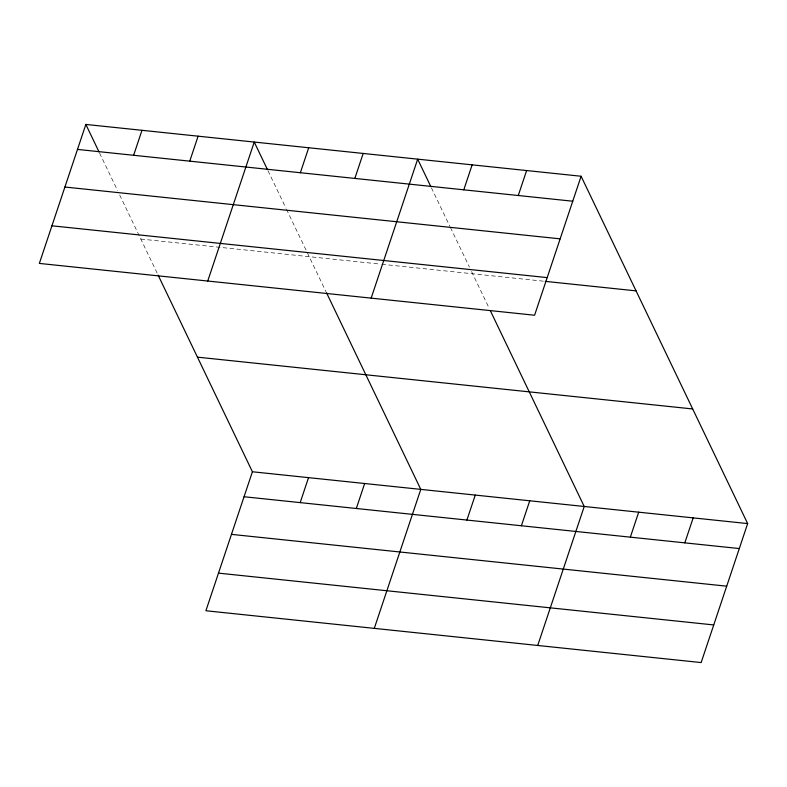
<?xml version="1.0" encoding="UTF-8"?>
<svg xmlns="http://www.w3.org/2000/svg" width="787" height="787" viewBox="0 0 787 787"><rect width="100%" height="100%" fill="white"/><g stroke="black" fill="none" stroke-linecap="round" stroke-linejoin="round"><path stroke-width="0.59" stroke-dasharray="3.94 2.95" d="M140.814 239.051L380.623 264.147M381.833 264.265L544.053 281.244M431.404 187.808L449.908 226.381M450.43 227.482L469.455 267.157M471.57 271.564L489.406 308.76M267.974 170.71L285.947 208.181M286.478 209.283L325.975 291.662M99.595 153.091L117.558 190.562M119.673 194.969L157.597 274.043"/><path stroke-width="1.18" d="M85.852 124.435L39.35 263.419L534.589 315.233L581.101 176.249L85.852 124.435L99.064 151.989M133.623 155.285L141.985 130.308M189.756 161.158L198.108 136.181M207.729 281.038L254.24 142.054L267.452 169.599M300.359 172.727L308.711 147.749M158.118 275.135L252.411 471.767L205.899 610.751L701.148 662.565L747.65 523.581L581.101 176.249M354.829 178.423L363.191 153.445M300.181 502.618L308.534 477.64M371.159 298.135L417.671 159.151L430.882 186.696M356.304 508.491L364.666 483.513M463.789 189.824L472.141 164.847M518.259 195.52L526.621 170.543M374.287 628.37L420.789 489.386L326.507 292.754M466.907 520.059L475.269 495.082M521.388 525.755L529.74 500.788M537.718 645.468L584.22 506.484L490.458 310.944M630.338 537.157L638.7 512.18M684.818 542.853L693.17 517.885M77.5 149.412L572.739 201.216M64.908 187.031L560.147 238.845M51.942 225.8L547.181 277.604M545.263 281.362L636.063 290.865M197.448 357.15L692.688 408.955M252.411 471.767L747.65 523.581M244.049 496.745L739.298 548.559M231.457 534.363L726.706 586.177M218.491 573.133L713.73 624.937"/></g></svg>
